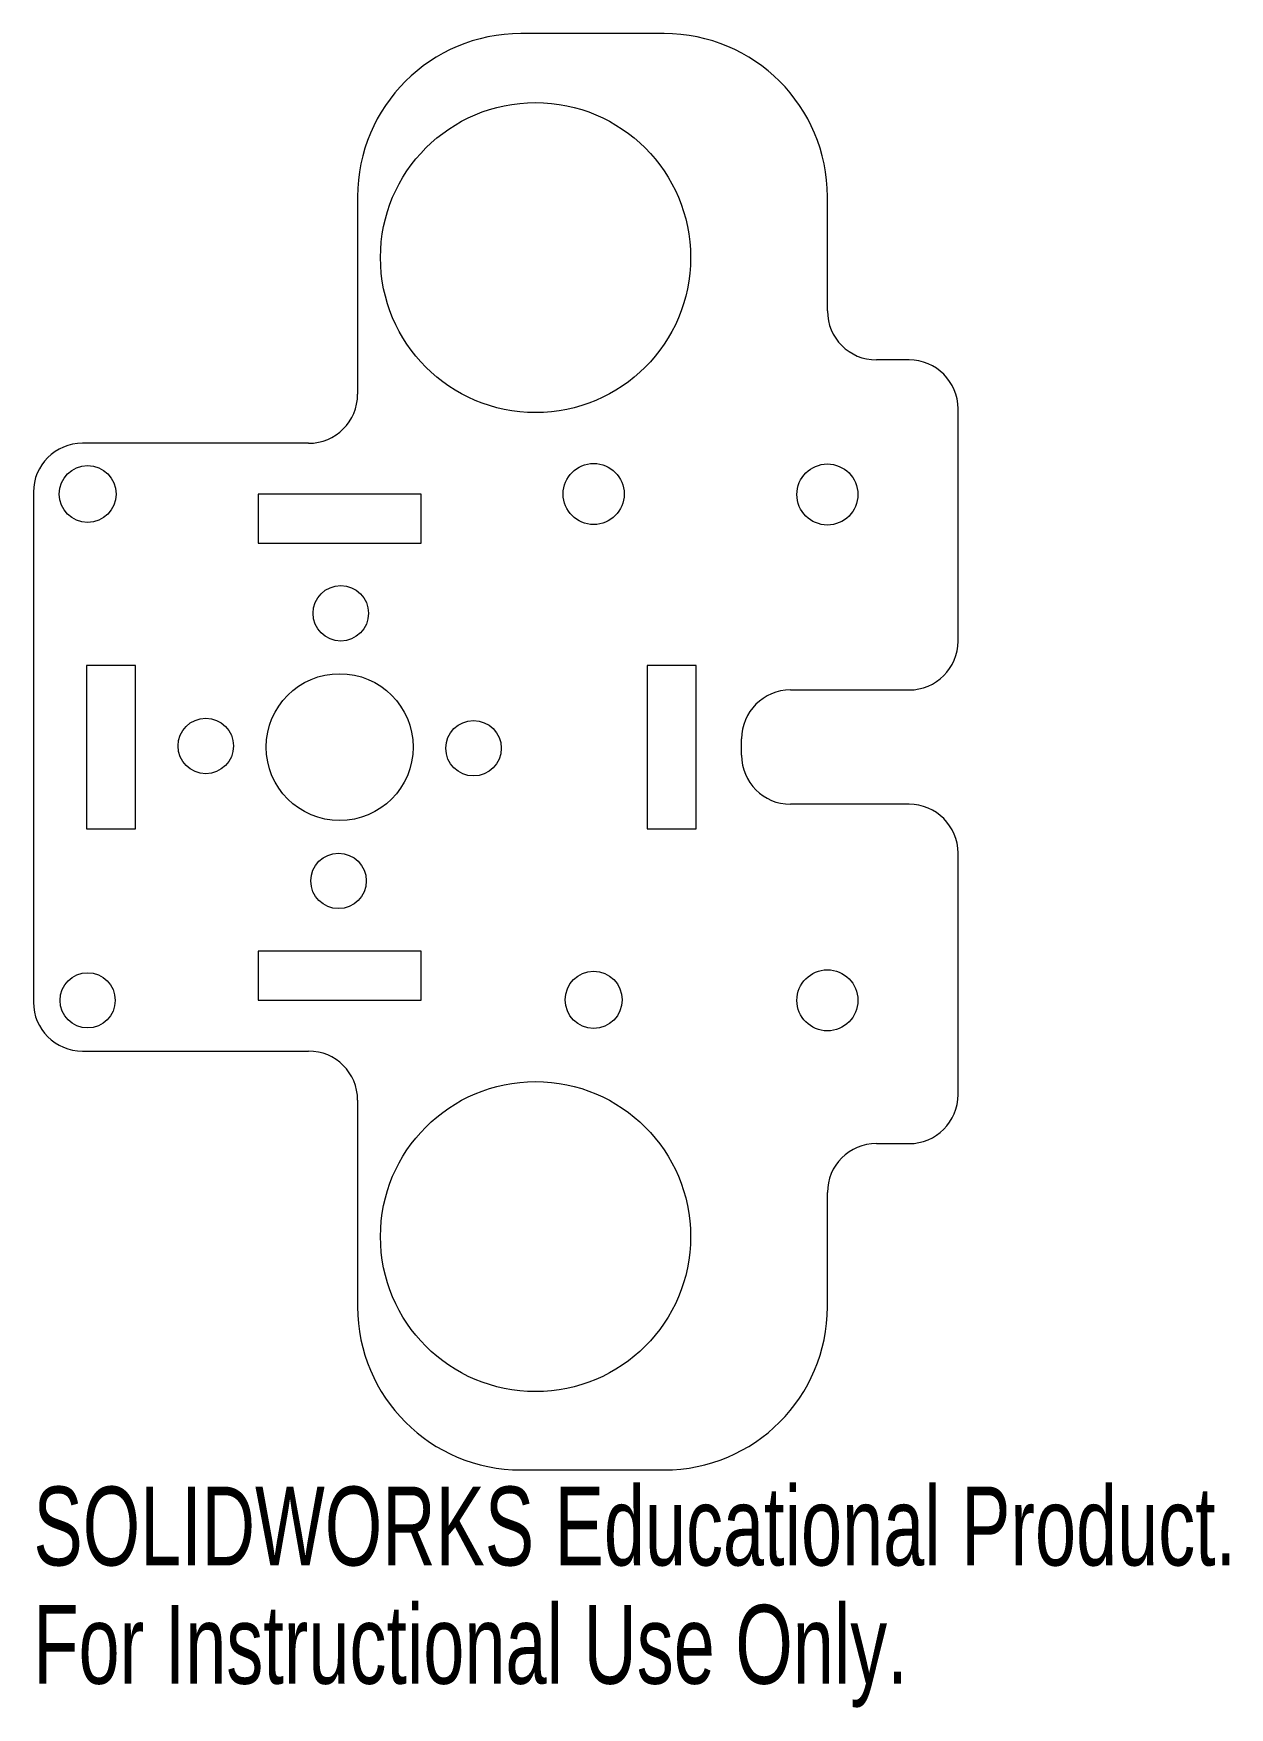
# Model space of a CAD drawing. Header units: millimetres. Extents: x 127 to 200, y -170 to -68.
import ezdxf

# ---------------------------------------------------------------- set-up
doc = ezdxf.new("R2010")
doc.units = ezdxf.units.MM
doc.styles.add('SLDTEXTSTYLE0', font='TXT', dxfattribs={"width": 0.7})

msp = doc.modelspace()

# ---------------------------------------------------------------- linework, layer by layer
at = {"color": 7, "linetype": 'Continuous', "lineweight": 15}
for p, q in [((165.84, -67.86), (157.06, -67.86)), ((147.06, -77.86), (147.06, -89.97)), ((175.84, -84.86), (175.84, -77.86)), ((180.84, -87.86), (178.84, -87.86)), ((183.84, -105.09), (183.84, -90.86)), ((144.06, -92.97), (130.2, -92.97)), ((127.2, -95.97), (127.2, -127.22)), ((150.96, -96.09), (140.96, -96.09)), ((140.96, -96.09), (140.96, -99.09)), ((150.96, -99.09), (150.96, -96.09)), ((140.96, -99.09), (150.96, -99.09)), ((133.46, -106.59), (130.46, -106.59)), ((130.46, -106.59), (130.46, -116.59)), ((133.46, -116.59), (133.46, -106.59)), ((167.79, -106.59), (164.79, -106.59)), ((164.79, -106.59), (164.79, -116.59)), ((167.79, -116.59), (167.79, -106.59)), ((173.58, -108.09), (180.84, -108.09)), ((170.58, -112.09), (170.58, -111.09)), ((180.84, -115.09), (173.58, -115.09)), ((130.46, -116.59), (133.46, -116.59)), ((164.79, -116.59), (167.79, -116.59)), ((183.84, -132.89), (183.84, -118.09)), ((150.96, -124.09), (140.96, -124.09)), ((140.96, -124.09), (140.96, -127.09)), ((150.96, -127.09), (150.96, -124.09)), ((140.96, -127.09), (150.96, -127.09)), ((130.2, -130.22), (144.06, -130.22)), ((147.06, -133.22), (147.06, -145.89)), ((178.84, -135.89), (180.84, -135.89)), ((175.84, -145.89), (175.84, -138.89)), ((157.06, -155.89), (165.84, -155.89))]:
    msp.add_line(p, q, dxfattribs=at)
for centre, radius in [((157.96, -81.59), 9.5), ((130.52, -96.08), 1.74), ((161.52, -96.08), 1.87), ((175.84, -96.11), 1.87), ((146.03, -103.39), 1.7), ((145.96, -111.59), 4.5), ((137.76, -111.52), 1.7), ((154.16, -111.66), 1.7), ((145.89, -119.79), 1.7), ((130.52, -127.11), 1.69), ((161.52, -127.08), 1.75), ((175.84, -127.11), 1.87), ((157.96, -141.59), 9.5)]:
    msp.add_circle(centre, radius, dxfattribs=at)
for centre, radius, start, end in [((157.06, -77.86), 10, 90, 180), ((165.84, -77.86), 10, 0, 90), ((178.84, -84.86), 3, 180, 270), ((180.84, -90.86), 3, 0, 90), ((144.06, -89.97), 3, 270, 0), ((130.2, -95.97), 3, 90, 180), ((180.84, -105.09), 3, 270, 0), ((173.58, -111.09), 3, 90, 180), ((173.58, -112.09), 3, 180, 270), ((180.84, -118.09), 3, 0, 90), ((130.2, -127.22), 3, 180, 270), ((144.06, -133.22), 3, 0, 90), ((180.84, -132.89), 3, 270, 0), ((178.84, -138.89), 3, 90, 180), ((157.06, -145.89), 10, 180, 270), ((165.84, -145.89), 10, 270, 0)]:
    msp.add_arc(centre, radius, start, end, dxfattribs=at)

# ---------------------------------------------------------------- texts
at = {"color": 7, "linetype": 'Continuous', "char_height": 4.8336, "attachment_point": 1, "style": 'SLDTEXTSTYLE0'}
for s, insert in [('SOLIDWORKS Educational Product.', (127.2, -156.91)), ('For Instructional Use Only.', (127.2, -164.16))]:
    msp.add_mtext(s, dxfattribs=dict(at, insert=insert))

doc.saveas('drawing.dxf')
